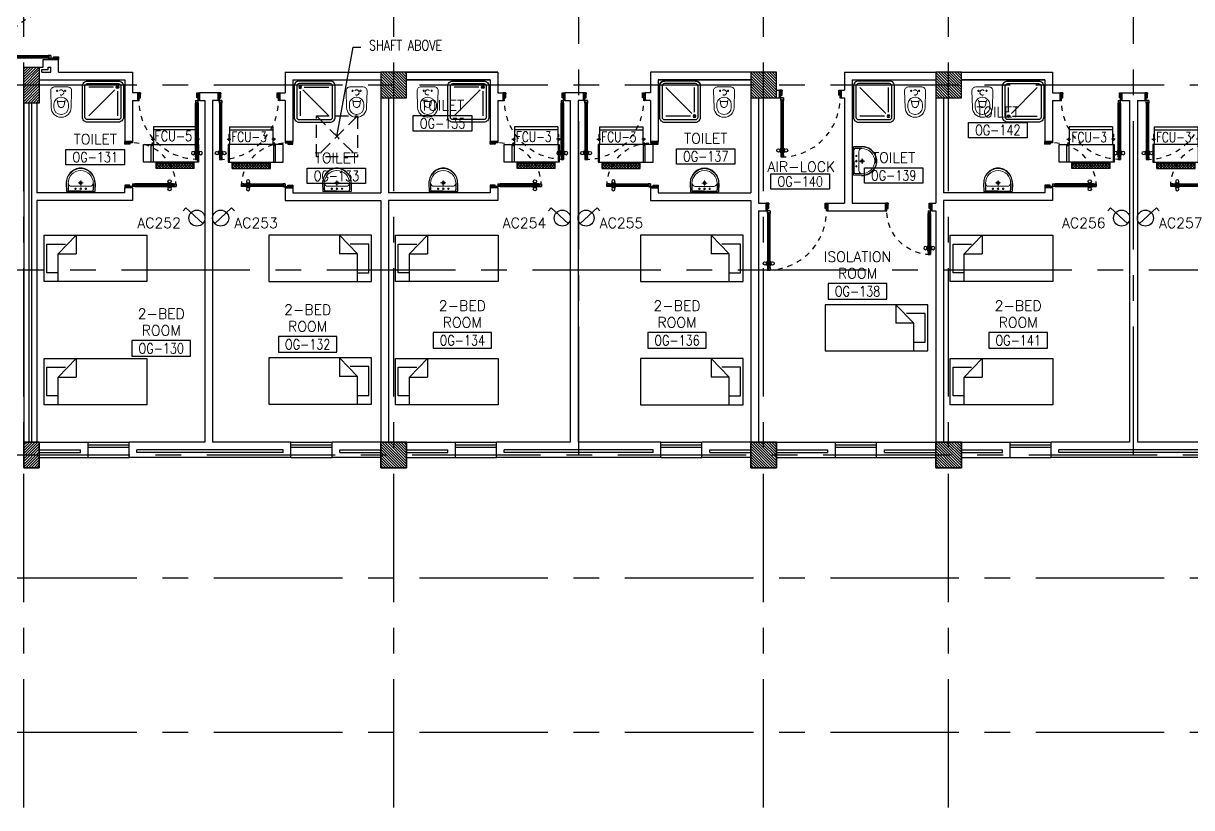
# Model space of a CAD drawing. Extents: x -0.4 to 93.5, y -1.1 to 78.4.
# Drawn here: x 50.62 to 73.36, y -1.11 to 14.15 of the extents above; entities that cross this region are included whole.
import ezdxf
from ezdxf.enums import TextEntityAlignment as Align

# ---------------------------------------------------------------- set-up
doc = ezdxf.new("R2010")
doc.units = 0
doc.header["$MEASUREMENT"] = 0
for name, pattern in [('CENTERX2', [4, 2.5, -0.5, 0.5, -0.5]), ('DASHED', [0.75, 0.5, -0.25]), ('HIDDEN', [0.375, 0.25, -0.125]), ('HIDDEN2', [0.1875, 0.125, -0.0625])]:
    doc.linetypes.add(name, pattern=pattern)
doc.layers.get('0').update_dxf_attribs({"color": 11, "linetype": 'CONTINUOUS'})
for name, color, linetype in [('AXES', 11, 'CENTERX2'), ('COL', 11, 'CONTINUOUS'), ('DOOR', 11, 'CONTINUOUS'), ('E-SOCKETS', 4, 'CONTINUOUS'), ('FCU', 7, 'CONTINUOUS'), ('FIX', 11, 'CONTINUOUS'), ('FUR', 11, 'CONTINUOUS'), ('HAT', 11, 'CONTINUOUS'), ('INSUL', 11, 'CONTINUOUS'), ('RM-BOX', 11, 'CONTINUOUS'), ('RM-NAME', 11, 'CONTINUOUS'), ('RM-NO', 11, 'CONTINUOUS'), ('SHAFT', 11, 'CONTINUOUS'), ('TEXTN', 2, 'CONTINUOUS'), ('WALL', 11, 'CONTINUOUS'), ('WIN', 11, 'CONTINUOUS')]:
    doc.layers.add(name, color=color, linetype=linetype)
doc.styles.add('ROMANS', font='ROMANS.shx', dxfattribs={"width": 0.6})
doc.dimstyles.new('STANDARD in', dxfattribs={"dimtxt": 0.24, "dimasz": 0.1, "dimexe": 0.07, "dimexo": 0.05, "dimgap": 0.05, "dimtad": 1, "dimdec": 0, "dimlfac": 1000, "dimzin": 0, "dimdsep": 46, "dimtxsty": 'ROMANS', "dimblk": 'ARCHTICK', "dimcen": 0.05, "dimdle": 0.05, "dimclrd": 7, "dimclre": 7, "dimclrt": 2, "dimadec": 0, "dimazin": 0, "dimtfac": 1, "dimtdec": 0, "dimtmove": 2, "dimatfit": 3, "dimldrblk": 'ARCHTICK', "dimfxl": 0, "dimtolj": 1, "dimtzin": 0, "dimarcsym": 0})

# ---------------------------------------------------------------- blocks, each defined once
blk = doc.blocks.new('*X47')
at = {"color": 0}
for p, q in [((227929, 169910), (228408, 170390)), ((227929, 169963), (228355, 170390)), ((227929, 170017), (228302, 170390)), ((227929, 170070), (228249, 170390)), ((227929, 170123), (228196, 170390)), ((227929, 170176), (228143, 170390)), ((227929, 170229), (228090, 170390)), ((227929, 170282), (228037, 170390)), ((227929, 170335), (227984, 170390)), ((227961, 169890), (228429, 170357)), ((228014, 169890), (228429, 170304)), ((228067, 169890), (228429, 170251)), ((228120, 169890), (228429, 170198)), ((228173, 169890), (228429, 170145)), ((228226, 169890), (228429, 170092)), ((228279, 169890), (228429, 170039)), ((228332, 169890), (228429, 169986)), ((228385, 169890), (228429, 169933))]:
    blk.add_line(p, q, dxfattribs=at)
blk = doc.blocks.new('COL50')
at = {"layer": 'COL'}
blk.add_lwpolyline([(-250, 250), (-250, -250), (250, -250), (250, 250)], close=True, dxfattribs=at)
blk = doc.blocks.new('*X46')
at = {"color": 0}
for p, q in [((227929, 177123), (228395, 177590)), ((227929, 177176), (228342, 177590)), ((227929, 177229), (228289, 177590)), ((227929, 177282), (228236, 177590)), ((227929, 177335), (228183, 177590)), ((227929, 177388), (228130, 177590)), ((227929, 177441), (228077, 177590)), ((227929, 177494), (228024, 177590)), ((227929, 177547), (227971, 177590)), ((227948, 177090), (228429, 177570)), ((228001, 177090), (228429, 177517)), ((228054, 177090), (228429, 177464)), ((228107, 177090), (228429, 177411)), ((228161, 177090), (228429, 177358)), ((228214, 177090), (228429, 177305)), ((228267, 177090), (228429, 177252)), ((228320, 177090), (228429, 177199)), ((228373, 177090), (228429, 177146))]:
    blk.add_line(p, q, dxfattribs=at)
blk = doc.blocks.new('*X48')
at = {"color": 0}
for p, q in [((235129, 169898), (235620, 170390)), ((235129, 169951), (235567, 170390)), ((235129, 170004), (235514, 170390)), ((235129, 170057), (235461, 170390)), ((235129, 170110), (235408, 170390)), ((235129, 170163), (235355, 170390)), ((235129, 170216), (235302, 170390)), ((235129, 170269), (235249, 170390)), ((235129, 170322), (235196, 170390)), ((235129, 170375), (235143, 170390)), ((235173, 169890), (235629, 170345)), ((235226, 169890), (235629, 170292)), ((235279, 169890), (235629, 170239)), ((235332, 169890), (235629, 170186)), ((235385, 169890), (235629, 170133)), ((235439, 169890), (235629, 170080)), ((235492, 169890), (235629, 170027)), ((235545, 169890), (235629, 169974)), ((235598, 169890), (235629, 169921))]:
    blk.add_line(p, q, dxfattribs=at)
blk = doc.blocks.new('*X45')
at = {"color": 0}
for p, q in [((235129, 177110), (235608, 177590)), ((235129, 177163), (235555, 177590)), ((235129, 177217), (235502, 177590)), ((235129, 177270), (235449, 177590)), ((235129, 177323), (235396, 177590)), ((235129, 177376), (235343, 177590)), ((235129, 177429), (235290, 177590)), ((235129, 177482), (235237, 177590)), ((235129, 177535), (235184, 177590)), ((235161, 177090), (235629, 177557)), ((235214, 177090), (235629, 177504)), ((235267, 177090), (235629, 177451)), ((235320, 177090), (235629, 177398)), ((235373, 177090), (235629, 177345)), ((235426, 177090), (235629, 177292)), ((235479, 177090), (235629, 177239)), ((235532, 177090), (235629, 177186)), ((235585, 177090), (235629, 177133))]:
    blk.add_line(p, q, dxfattribs=at)
blk = doc.blocks.new('*X49')
at = {"color": 0}
for p, q in [((238727, 169890), (239227, 170390)), ((238729, 169945), (239174, 170390)), ((238729, 169998), (239121, 170390)), ((238729, 170051), (239067, 170390)), ((238729, 170104), (239014, 170390)), ((238729, 170157), (238961, 170390)), ((238729, 170210), (238908, 170390)), ((238729, 170263), (238855, 170390)), ((238729, 170316), (238802, 170390)), ((238729, 170369), (238749, 170390)), ((238780, 169890), (239229, 170339)), ((238833, 169890), (239229, 170286)), ((238886, 169890), (239229, 170233)), ((238939, 169890), (239229, 170180)), ((238992, 169890), (239229, 170127)), ((239045, 169890), (239229, 170074)), ((239098, 169890), (239229, 170020)), ((239151, 169890), (239229, 169967)), ((239204, 169890), (239229, 169914))]:
    blk.add_line(p, q, dxfattribs=at)
blk = doc.blocks.new('*X44')
at = {"color": 0}
for p, q in [((238729, 177104), (239214, 177590)), ((238729, 177157), (239161, 177590)), ((238729, 177210), (239108, 177590)), ((238729, 177263), (239055, 177590)), ((238729, 177316), (239002, 177590)), ((238729, 177369), (238949, 177590)), ((238729, 177422), (238896, 177590)), ((238729, 177475), (238843, 177590)), ((238729, 177528), (238790, 177590)), ((238729, 177581), (238737, 177590)), ((238767, 177090), (239229, 177551)), ((238820, 177090), (239229, 177498)), ((238873, 177090), (239229, 177445)), ((238926, 177090), (239229, 177392)), ((238979, 177090), (239229, 177339)), ((239032, 177090), (239229, 177286)), ((239085, 177090), (239229, 177233)), ((239138, 177090), (239229, 177180)), ((239191, 177090), (239229, 177127))]:
    blk.add_line(p, q, dxfattribs=at)
blk = doc.blocks.new('DOOR100')
at = {"layer": 'DOOR', "color": 0, "linetype": 'ByBlock'}
for p, q in [((-82, 1205), (-91, 1205)), ((-91, 1205), (-91, 1140)), ((-82, 1140), (-91, 1140)), ((-75, 1218), (-82, 1218)), ((-82, 1128), (-82, 1218)), ((-82, 1205), (-82, 1140)), ((-25, 1300), (-75, 1300)), ((-75, 1300), (-25, 1300)), ((-75, 1250), (-75, 1300)), ((-58, 1250), (-75, 1250)), ((-42, 1270), (-58, 1270)), ((-58, 1250), (-58, 1270)), ((-42, 1250), (-42, 1270)), ((-25, 1250), (-42, 1250)), ((-25, 1250), (-25, 1300)), ((-25, 1218), (-18, 1218)), ((-18, 1128), (-18, 1218)), ((-18, 1205), (-9, 1205)), ((-18, 1205), (-18, 1140)), ((-18, 1140), (-9, 1140)), ((-9, 1205), (-9, 1140)), ((-75, 1128), (-82, 1128)), ((-25, 1128), (-18, 1128)), ((-1200, 0), (-1200, 150)), ((-1200, 150), (-1175, 150)), ((-1200, 150), (-1200, 0)), ((-1150, 0), (-1200, 0)), ((-1175, 150), (-1175, 100)), ((-1175, 100), (-1150, 100)), ((-1150, 100), (-1150, 0)), ((-75, 200), (-58, 200)), ((-75, 150), (-75, 200)), ((-75, 150), (-25, 150)), ((-58, 200), (-58, 180)), ((-58, 180), (-42, 180)), ((-50, 100), (-50, 0)), ((-25, 100), (-50, 100)), ((-50, 0), (0, 0)), ((-42, 200), (-25, 200)), ((-42, 180), (-42, 200)), ((-25, 200), (-25, 150)), ((0, 150), (-25, 150)), ((-25, 150), (-25, 100)), ((0, 150), (0, 0))]:
    blk.add_line(p, q, dxfattribs=at)
at = {"layer": 'DOOR', "linetype": 'ByBlock'}
for p, q in [((-75, 1250), (-75, 200)), ((-58, 200), (-58, 1250)), ((-42, 200), (-42, 1250)), ((-25, 200), (-25, 1250)), ((0, 0), (0, 150))]:
    blk.add_line(p, q, dxfattribs=at)
at = {"layer": 'DOOR', "color": 9, "linetype": 'ByBlock'}
for p, q in [((-1150, 0), (-1200, 114)), ((-1150, 0), (-1200, 40)), ((-1150, 0), (-1163, 100)), ((-50, 0), (0, 114)), ((-50, 0), (-37, 100)), ((-50, 0), (0, 40))]:
    blk.add_line(p, q, dxfattribs=at)
at = {"layer": 'DOOR', "color": 0, "linetype": 'ByBlock'}
for centre in [(-124, 1173), (24, 1173)]:
    blk.add_circle(centre, 32.4, dxfattribs=at)
at = {"layer": 'DOOR', "linetype": 'HIDDEN', "ltscale": 0.5}
blk.add_arc((-25, 150), 1150, 90, 180.0001, dxfattribs=at)
at = {"layer": 'DOOR', "color": 9, "linetype": 'ByBlock'}
for centre, radius, start, end in [((-1150, 0), 154, 103.7142, 108.8947), ((-1150, 0), 134, 100.72, 111.8402), ((-1150, 0), 94.4, 90, 121.9818), ((-1150, 0), 74.4, 90, 132.2236), ((-1150, 0), 54.4, 90, 156.7926), ((-1150, 0), 34.4, 90, 180), ((-1150, 0), 14.4, 90, 180), ((-50, 0), 94.4, 58.0182, 90), ((-50, 0), 74.4, 47.7764, 90), ((-50, 0), 54.4, 23.2074, 90), ((-50, 0), 34.4, 0, 90), ((-50, 0), 14.4, 0, 90), ((-50, 0), 134, 68.1598, 79.28), ((-50, 0), 114, 64.0838, 77.3774), ((-50, 0), 154, 71.1053, 76.2858)]:
    blk.add_arc(centre, radius, start, end, dxfattribs=at)
blk = doc.blocks.new('DOOR90')
at = {"layer": 'DOOR', "color": 0, "linetype": 'ByBlock'}
for p, q in [((-150, 0), (-150, -25)), ((-150, 0), (0, 0)), ((0, -50), (0, 0)), ((-1000, -25), (-1000, -75)), ((-1000, -75), (-1000, -25)), ((-950, -25), (-1000, -25)), ((-950, -75), (-1000, -75)), ((-970, -42), (-970, -58)), ((-950, -42), (-970, -42)), ((-950, -58), (-970, -58)), ((-950, -25), (-950, -42)), ((-950, -58), (-950, -75)), ((-918, -25), (-918, -18)), ((-828, -18), (-918, -18)), ((-918, -75), (-918, -82)), ((-828, -82), (-918, -82)), ((-905, -18), (-905, -9)), ((-905, -9), (-840, -9)), ((-905, -18), (-840, -18)), ((-905, -82), (-905, -91)), ((-905, -82), (-840, -82)), ((-905, -91), (-840, -91)), ((-840, -18), (-840, -9)), ((-840, -82), (-840, -91)), ((-828, -25), (-828, -18)), ((-828, -75), (-828, -82)), ((-200, -42), (-200, -25)), ((-200, -25), (-150, -25)), ((-180, -42), (-200, -42)), ((-200, -75), (-200, -58)), ((-200, -58), (-180, -58)), ((-150, -75), (-200, -75)), ((-180, -58), (-180, -42)), ((-150, -75), (-150, -25)), ((-150, -25), (-100, -25)), ((-100, -25), (-100, -50)), ((-100, -50), (0, -50)), ((-150, -900), (-150, -875)), ((-150, -875), (-100, -875)), ((0, -900), (-150, -900)), ((-150, -900), (0, -900)), ((-100, -850), (0, -850)), ((-100, -875), (-100, -850)), ((0, -850), (0, -900))]:
    blk.add_line(p, q, dxfattribs=at)
at = {"layer": 'DOOR', "color": 9, "linetype": 'ByBlock'}
for p, q in [((0, -50), (-114, 0)), ((0, -50), (-40, 0)), ((0, -50), (-100, -37)), ((0, -850), (-114, -900)), ((0, -850), (-100, -863)), ((0, -850), (-40, -900))]:
    blk.add_line(p, q, dxfattribs=at)
at = {"layer": 'DOOR', "linetype": 'ByBlock'}
for p, q in [((-200, -25), (-950, -25)), ((-200, -42), (-950, -42)), ((-200, -58), (-950, -58)), ((-950, -75), (-200, -75))]:
    blk.add_line(p, q, dxfattribs=at)
at = {"layer": 'DOOR', "color": 0, "linetype": 'ByBlock'}
for centre in [(-873, 24), (-873, -124)]:
    blk.add_circle(centre, 32.4, dxfattribs=at)
at = {"layer": 'DOOR', "color": 9, "linetype": 'ByBlock'}
for centre, radius, start, end in [((0, -50), 154, 161.1053, 166.2858), ((0, -50), 134, 158.1598, 169.28), ((0, -50), 94.4, 148.0182, 180), ((0, -50), 74.4, 137.7764, 180), ((0, -50), 114, 154.0838, 167.3774), ((0, -50), 54.4, 113.2074, 180), ((0, -50), 34.4, 90, 180), ((0, -50), 14.4, 90, 180), ((0, -850), 154, 193.7142, 198.8947), ((0, -850), 134, 190.72, 201.8402), ((0, -850), 94.4, 180, 211.9818), ((0, -850), 74.4, 180, 222.2236), ((0, -850), 54.4, 180, 246.7926), ((0, -850), 34.4, 180, 270), ((0, -850), 14.4, 180, 270)]:
    blk.add_arc(centre, radius, start, end, dxfattribs=at)
at = {"layer": 'DOOR', "linetype": 'HIDDEN', "ltscale": 0.5}
blk.add_arc((-150, -25), 850, 180, 270, dxfattribs=at)
blk = doc.blocks.new('RM1')
at = {"layer": 'RM-BOX'}
blk.add_lwpolyline([(570, -200), (-570, -200), (-570, -500), (570, -500)], close=True, dxfattribs=at)
at = {"layer": 'RM-NAME', "style": 'ROMANS'}
for tag, p in [('ROOMNAME1', (0, 324)), ('ROOMNAME2', (0, 0))]:
    blk.add_attdef(tag, text='', height=200, dxfattribs=at).set_placement(p, align=Align.MIDDLE)
at = {"layer": 'RM-NO', "style": 'ROMANS', "width": 0.8}
blk.add_attdef('ROOMNO', text='', height=200, dxfattribs=at).set_placement((0, -350), align=Align.MIDDLE)
blk = doc.blocks.new('C11')
at = {"layer": 'HAT'}
h = blk.add_hatch(dxfattribs=at)
h.set_pattern_fill('ANSI31', color=256, scale=300, style=0)
h.set_pattern_definition([(45, (-248556.182, -75061.005), (-26.5165043, 26.5165043), [])])
h.paths.add_polyline_path([(300, 700), (0, 700), (0, 350), (300, 350)])
h.paths.add_polyline_path([(300, 350), (0, 350), (0, 0), (300, 0)])
at = {"layer": 'COL'}
blk.add_lwpolyline([(300, 700), (300, 0), (0, 0), (0, 700)], close=True, dxfattribs=at)
blk = doc.blocks.new('C-300')
at = {"layer": 'HAT', "linetype": 'ByBlock', "ltscale": 0.3}
h = blk.add_hatch(dxfattribs=at)
h.set_pattern_fill('ANSI31', color=8, scale=300, style=0)
h.set_pattern_definition([(45, (-258496.182, -82361.005), (-26.5165043, 26.5165043), [])])
h.paths.add_polyline_path([(300, 500), (0, 500), (0, 250), (300, 250)])
h.paths.add_polyline_path([(300, 250), (0, 250), (0, 0), (300, 0)])
at = {"layer": 'COL'}
blk.add_lwpolyline([(0, 500), (300, 500), (300, 0), (0, 0)], close=True, dxfattribs=at)
blk = doc.blocks.new('A$C272A55A0')
at = {"layer": 'DOOR', "color": 0, "linetype": 'ByBlock'}
for p, q in [((0, 900), (0, 1050)), ((50, 1050), (0, 1050)), ((25, 950), (50, 950)), ((25, 900), (25, 950)), ((50, 950), (50, 1050)), ((1750, 950), (1750, 1050)), ((1750, 1050), (1800, 1050)), ((1775, 950), (1750, 950)), ((1775, 900), (1775, 950)), ((1800, 1050), (1800, 900)), ((0, 900), (25, 900)), ((75, 900), (25, 900)), ((25, 850), (25, 900)), ((42, 850), (25, 850)), ((58, 870), (42, 870)), ((42, 870), (42, 850)), ((58, 850), (58, 870)), ((75, 850), (58, 850)), ((75, 900), (75, 850)), ((1725, 900), (1775, 900)), ((1725, 900), (1725, 850)), ((1725, 850), (1742, 850)), ((1742, 870), (1758, 870)), ((1742, 850), (1742, 870)), ((1758, 870), (1758, 850)), ((1758, 850), (1775, 850)), ((1800, 900), (1775, 900)), ((1775, 850), (1775, 900)), ((25, 50), (42, 50)), ((25, 50), (25, 0)), ((25, 0), (75, 0)), ((75, 0), (25, 0)), ((42, 50), (42, 30)), ((42, 30), (58, 30)), ((58, 50), (75, 50)), ((58, 50), (58, 30)), ((75, 50), (75, 0)), ((1718, 160), (1709, 160)), ((1709, 95), (1709, 160)), ((1718, 95), (1709, 95)), ((1725, 173), (1718, 173)), ((1718, 173), (1718, 83)), ((1718, 95), (1718, 160)), ((1725, 83), (1718, 83)), ((1742, 50), (1725, 50)), ((1725, 50), (1725, 0)), ((1775, 0), (1725, 0)), ((1725, 0), (1775, 0)), ((1742, 50), (1742, 30)), ((1758, 30), (1742, 30)), ((1775, 50), (1758, 50)), ((1758, 50), (1758, 30)), ((1775, 173), (1782, 173)), ((1775, 83), (1782, 83)), ((1775, 50), (1775, 0)), ((1782, 173), (1782, 83)), ((1782, 160), (1791, 160)), ((1782, 95), (1782, 160)), ((1782, 95), (1791, 95)), ((1791, 95), (1791, 160))]:
    blk.add_line(p, q, dxfattribs=at)
at = {"layer": 'DOOR', "color": 9, "linetype": 'ByBlock'}
for p, q in [((50, 1050), (0, 1010)), ((50, 1050), (0, 937)), ((50, 1050), (37, 950)), ((1750, 1050), (1800, 1010)), ((1750, 1050), (1800, 937)), ((1750, 1050), (1763, 950))]:
    blk.add_line(p, q, dxfattribs=at)
at = {"layer": 'DOOR', "linetype": 'ByBlock'}
for p, q in [((25, 850), (25, 50)), ((42, 850), (42, 50)), ((58, 850), (58, 50)), ((75, 50), (75, 850)), ((1725, 50), (1725, 850)), ((1742, 850), (1742, 50)), ((1758, 850), (1758, 50)), ((1775, 850), (1775, 50))]:
    blk.add_line(p, q, dxfattribs=at)
at = {"layer": 'DOOR', "color": 0, "linetype": 'ByBlock'}
for centre in [(1676, 128), (1824, 128)]:
    blk.add_circle(centre, 32.4, dxfattribs=at)
at = {"layer": 'DOOR', "color": 9, "linetype": 'ByBlock'}
for centre, radius, start, end in [((50, 1050), 54.4, 203.2074, 270), ((50, 1050), 74.4, 227.7764, 270), ((50, 1050), 94.4, 238.0182, 270), ((50, 1050), 114, 244.0838, 257.3774), ((50, 1050), 134, 248.1598, 259.28), ((50, 1050), 34.4, 180, 270), ((50, 1050), 14.4, 180, 270), ((1750, 1050), 14.4, 270, 0), ((1750, 1050), 34.4, 270, 0), ((1750, 1050), 54.4, 270, 336.7926), ((1750, 1050), 74.4, 270, 312.2236), ((1750, 1050), 94.4, 270, 301.9818), ((1750, 1050), 114, 282.6226, 295.9162), ((1750, 1050), 134, 280.72, 291.8402), ((50, 1050), 154, 251.1053, 256.2858), ((1750, 1050), 154, 283.7142, 288.8947)]:
    blk.add_arc(centre, radius, start, end, dxfattribs=at)
at = {"layer": 'DOOR', "linetype": 'HIDDEN', "ltscale": 0.5}
for centre, start, end in [((50, 851), 268.3174, 3.2965), ((1750, 851), 176.7035, 271.6826)]:
    blk.add_arc(centre, 851, start, end, dxfattribs=at)
at = {"layer": 'WALL', "linetype": 'ByBlock'}
blk.add_line((1800, 900), (1800, 1050), dxfattribs=at)
blk = doc.blocks.new('LAV1')
at = {"layer": 'FIX', "linetype": 'DASHED', "lineweight": 20, "ltscale": 0.05}
for p, q in [((0, 170), (0, 270)), ((0, 170), (0, 270)), ((50, 220), (-50, 220))]:
    blk.add_line(p, q, dxfattribs=at)
at = {"layer": 'FIX', "linetype": 'ByBlock', "ltscale": 0.3}
for p, q in [((-280, 210), (-275, 50)), ((-245, 210), (-245, 85)), ((0, 60), (-220, 60)), ((0, 60), (220, 60)), ((245, 210), (245, 85)), ((280, 210), (275, 50))]:
    blk.add_line(p, q, dxfattribs=at)
at = {"layer": 'FIX', "linetype": 'Continuous', "lineweight": 20}
for p, q in [((-275, 210), (-275, 50)), ((0, 50), (-275, 50)), ((0, 50), (-252, 50)), ((0, 155), (-181, 155)), ((0, 155), (181, 155)), ((0, 50), (252, 50)), ((0, 50), (275, 50)), ((275, 210), (275, 50))]:
    blk.add_line(p, q, dxfattribs=at)
at = {"layer": 'FIX', "lineweight": 20}
for p, q in [((16, 107), (-15, 107)), ((0, 92), (0, 123))]:
    blk.add_line(p, q, dxfattribs=at)
for centre, radius in [((0, 220), 29.5), ((0, 220), 22.5), ((0, 107), 15.5)]:
    blk.add_circle(centre, radius, dxfattribs=at)
at = {"layer": 'FIX', "linetype": 'HIDDEN', "lineweight": 20, "ltscale": 0.05}
for centre in [(-100, 107), (100, 107)]:
    blk.add_circle(centre, 12.4, dxfattribs=at)
at = {"layer": 'FIX', "linetype": 'ByBlock', "ltscale": 0.3}
for centre, radius, start, end in [((7, 220), 287, 91.3776, 182.0064), ((-7, 220), 287, 357.9936, 88.6224), ((-220, 85), 24.9, 179.7021, 269.9486), ((220, 85), 24.9, 270.0514, 0.2979)]:
    blk.add_arc(centre, radius, start, end, dxfattribs=at)
at = {"layer": 'FIX', "linetype": 'Continuous', "lineweight": 20}
for centre, radius, start, end in [((8, 217), 283, 91.6988, 181.351), ((8, 212), 253, 91.7328, 180.4884), ((-8, 217), 283, 358.649, 88.3012), ((-8, 212), 253, 359.5116, 88.2672), ((-179, 222), 66.9, 190.2006, 268.0786), ((179, 222), 66.9, 271.9214, 349.7994)]:
    blk.add_arc(centre, radius, start, end, dxfattribs=at)
blk = doc.blocks.new('SHR1')
at = {"layer": 'FIX'}
for p, q in [((-196, 196), (-700, 700)), ((-143, 218), (-143, 700)), ((-218, 143), (-700, 143))]:
    blk.add_line(p, q, dxfattribs=at)
for points in [[(-825, 125), (-825, 725, -0.414214), (-725, 825), (-125, 825, -0.414214), (-25, 725), (-25, 125, -0.414214), (-125, 25), (-725, 25, -0.414214)], [(-775, 125), (-775, 725, -0.414214), (-725, 775), (-125, 775, -0.414214), (-75, 725), (-75, 125, -0.414214), (-125, 75), (-725, 75, -0.414214)]]:
    blk.add_lwpolyline(points, format="xyb", close=True, dxfattribs=at)
for radius in [25, 15]:
    blk.add_circle((-143, 143), radius, dxfattribs=at)
blk = doc.blocks.new('WC1')
at = {"layer": 'FIX', "lineweight": 20}
for p, q in [((-727, 5), (-727, -5)), ((-674, 5), (-674, -5)), ((-534, 24), (-540, 0)), ((-540, 0), (-534, -24)), ((-210, 204), (-538, 194)), ((-475, 141), (-538, 141)), ((-395, 76), (-490, 60)), ((-339, 5), (-339, -5)), ((-538, -141), (-475, -141)), ((-538, -194), (-210, -204)), ((-490, -60), (-395, -76))]:
    blk.add_line(p, q, dxfattribs=at)
at = {"layer": 'FIX', "linetype": 'Continuous', "lineweight": 20}
blk.add_line((-420, -47), (-420, 45), dxfattribs=at)
at = {"layer": 'FIX', "lineweight": 20}
blk.add_lwpolyline([(-213, -204), (-210, -204, 0.414214), (-137, -131), (-137, 0), (-137, 131, 0.414214), (-210, 204)], format="xyb", dxfattribs=at)
at = {"layer": 'FIX', "linetype": 'HIDDEN2', "lineweight": 20, "ltscale": 0.3}
blk.add_circle((-245, 0), 49.8, dxfattribs=at)
at = {"layer": 'FIX', "linetype": 'HIDDEN', "lineweight": 20, "ltscale": 0.05}
for centre in [(-213, 78), (-213, -77)]:
    blk.add_circle(centre, 11.6, dxfattribs=at)
at = {"layer": 'FIX', "lineweight": 20}
for centre, radius, start, end in [((-538, 5), 189, 90, 180), ((-538, 5), 136, 90, 180), ((-473, -7), 68.2, 128.9242, 152.8468), ((-464, -18), 82, 108.496, 128.9242), ((-475, 5), 136, 360, 90), ((-538, -5), 189, 180, 270), ((-538, -5), 136, 180, 270), ((-473, 7), 68.2, 207.1532, 231.0758), ((-464, 18), 82, 231.0758, 251.504), ((-475, -5), 136, 270, 0)]:
    blk.add_arc(centre, radius, start, end, dxfattribs=at)
at = {"layer": 'FIX', "linetype": 'Continuous', "lineweight": 20}
for centre, start, end in [((-443, 46), 357.6662, 91.6121), ((-442, -46), 268.3879, 2.3338)]:
    blk.add_arc(centre, 22.3, start, end, dxfattribs=at)
blk = doc.blocks.new('*X166')
at = {"color": 0}
for p, q in [((16890, -2467), (16943, -2414)), ((16890, -2520), (16990, -2420)), ((16990, -2565), (16890, -2465)), ((16890, -2573), (16990, -2473)), ((16990, -2512), (16892, -2414)), ((16990, -2459), (16945, -2414)), ((16990, -2619), (16890, -2519)), ((16890, -2626), (16990, -2526)), ((16990, -2672), (16890, -2572)), ((16890, -2679), (16990, -2579)), ((16990, -2725), (16890, -2625)), ((16890, -2732), (16990, -2632)), ((16990, -2778), (16890, -2678)), ((16890, -2785), (16990, -2685)), ((16990, -2831), (16890, -2731)), ((16890, -2838), (16990, -2738)), ((16990, -2884), (16890, -2784)), ((16890, -2891), (16990, -2791)), ((16990, -2937), (16890, -2837)), ((16890, -2944), (16990, -2844)), ((16990, -2990), (16890, -2890)), ((16890, -2997), (16990, -2897)), ((16990, -3043), (16890, -2943)), ((16890, -3050), (16990, -2950)), ((16990, -3096), (16890, -2996)), ((16890, -3103), (16990, -3003)), ((16990, -3149), (16890, -3049)), ((16944, -3155), (16890, -3102)), ((16892, -3155), (16990, -3056)), ((16945, -3155), (16990, -3109))]:
    blk.add_line(p, q, dxfattribs=at)
blk = doc.blocks.new('WHE06')
at = {"color": 2}
for p, q in [((242, 472), (242, 399)), ((321, 458), (321, 438)), ((321, 458), (346, 458)), ((689, 621), (346, 621)), ((346, 621), (346, 469)), ((689, 469), (689, 621)), ((60, -422), (60, 422)), ((212, 437), (269, 437)), ((232, 452), (232, 422)), ((232, 452), (252, 452)), ((252, 452), (252, 422)), ((305, 448), (373, 448)), ((321, 438), (346, 438)), ((346, 430), (689, 430)), ((811, 371), (689, 371)), ((711, -371), (711, 371)), ((811, -371), (811, 371)), ((142, -437), (142, -422)), ((142, -437), (197, -437)), ((197, -437), (197, -422)), ((221, -437), (269, -437)), ((232, -452), (232, -422)), ((232, -452), (252, -452)), ((242, -472), (242, -399)), ((252, -452), (252, -422)), ((346, -430), (689, -430)), ((811, -371), (689, -371))]:
    blk.add_line(p, q, dxfattribs=at)
at = {"color": 6}
for p, q in [((346, 469), (346, -451)), ((689, 469), (346, 469)), ((689, -451), (689, 469)), ((0, -422), (0, 422)), ((0, 422), (346, 422)), ((0, -422), (346, -422)), ((346, -451), (689, -451))]:
    blk.add_line(p, q, dxfattribs=at)
at = {"color": 2}
blk.add_blockref('*X166', (-16179, 2784), dxfattribs=at)

msp = doc.modelspace()

# ---------------------------------------------------------------- linework, layer by layer
at = {"layer": 'AXES'}
for p, q in [((57.8324, -1.1143), (57.8324, 77.6984)), ((65.0324, -1.1143), (65.0324, 77.6984)), ((68.6324, -1.1143), (68.6324, 77.6984)), ((50.6324, -1.1143), (50.6324, 77.3484)), ((61.4324, 5.75), (61.4324, 64.57)), ((72.2324, 5.75), (72.2324, 64.57)), ((92.8324, 12.95), (40.7424, 12.95)), ((83.0324, 9.35), (40.7424, 9.35)), ((22.1924, 5.75), (92.8324, 5.75)), ((92.8324, 3.35), (40.7424, 3.35)), ((92.8324, 0.35), (40.7424, 0.35))]:
    msp.add_line(p, q, dxfattribs=at)
at = {"layer": 'COL'}
for points in [[(58.0824, 6), (58.0824, 5.5), (57.5824, 5.5), (57.5824, 6)], [(65.2824, 6), (65.2824, 5.5), (64.7824, 5.5), (64.7824, 6)], [(68.8824, 6), (68.8824, 5.5), (68.3824, 5.5), (68.3824, 6)]]:
    msp.add_lwpolyline(points, close=True, dxfattribs=at)
at = {"layer": 'E-SOCKETS'}
for p, q in [((53.7876, 10.5591), (53.7331, 10.5006)), ((54.1155, 10.2539), (53.7876, 10.5591)), ((54.3492, 10.2539), (54.6771, 10.5591)), ((54.6771, 10.5591), (54.7316, 10.5006)), ((60.9001, 10.5591), (60.8456, 10.5006)), ((61.228, 10.2539), (60.9001, 10.5591)), ((61.4617, 10.2539), (61.7896, 10.5591)), ((61.7896, 10.5591), (61.8441, 10.5006)), ((71.7876, 10.5591), (71.7331, 10.5006)), ((72.1155, 10.2539), (71.7876, 10.5591)), ((72.3492, 10.2539), (72.6771, 10.5591)), ((72.6771, 10.5591), (72.7316, 10.5006))]:
    msp.add_line(p, q, dxfattribs=at)
for centre in [(54.0011, 10.3604), (54.4636, 10.3604), (61.1136, 10.3604), (61.5761, 10.3604), (72.0011, 10.3604), (72.4636, 10.3604)]:
    msp.add_circle(centre, 0.1562, dxfattribs=at)
at = {"layer": 'FIX'}
msp.add_line((63.7054, 13.027), (63.1054, 13.027), dxfattribs=at)
at = {"layer": 'FIX', "extrusion": (0, 0, -1)}
for centre, major_axis, start_param, end_param in [((63.1054, 12.927), (0.0707, 0.0707), 3.9269908, 5.4977871), ((63.7054, 12.927), (-0.0707, 0.0707), 0.7853982, 2.3561945)]:
    msp.add_ellipse(centre, major_axis=major_axis, ratio=1, start_param=start_param, end_param=end_param, dxfattribs=at)
at = {"layer": 'FUR'}
for p, q in [((51.0274, 10.0269), (53.0274, 10.0269)), ((51.0274, 9.1269), (51.0274, 10.0269)), ((51.299, 9.6657), (51.6524, 10.0269)), ((51.6524, 10.0269), (51.6524, 9.6657)), ((53.0274, 10.0269), (53.0274, 9.1269)), ((57.4019, 10.0269), (55.4019, 10.0269)), ((55.4019, 10.0269), (55.4019, 9.1269)), ((56.7768, 10.0269), (56.7768, 9.6657)), ((57.1302, 9.6657), (56.7768, 10.0269)), ((57.4019, 9.1269), (57.4019, 10.0269)), ((57.8647, 10.0269), (59.8647, 10.0269)), ((57.8647, 9.1269), (57.8647, 10.0269)), ((58.1363, 9.6657), (58.4897, 10.0269)), ((58.4897, 10.0269), (58.4897, 9.6657)), ((59.8647, 10.0269), (59.8647, 9.1269)), ((64.6348, 10.0269), (62.6348, 10.0269)), ((62.6348, 10.0269), (62.6348, 9.1269)), ((64.0097, 10.0269), (64.0097, 9.6657)), ((64.3631, 9.6657), (64.0097, 10.0269)), ((64.6348, 9.1269), (64.6348, 10.0269)), ((68.6644, 10.0269), (70.6644, 10.0269)), ((68.6644, 9.1269), (68.6644, 10.0269)), ((68.936, 9.6657), (69.2895, 10.0269)), ((69.2895, 10.0269), (69.2895, 9.6657)), ((70.6644, 10.0269), (70.6644, 9.1269)), ((51.0828, 9.8547), (51.4425, 9.8547)), ((51.0828, 9.2968), (51.0828, 9.8547)), ((57.3464, 9.8547), (56.9867, 9.8547)), ((57.3464, 9.2968), (57.3464, 9.8547)), ((57.9201, 9.8547), (58.2798, 9.8547)), ((57.9201, 9.2968), (57.9201, 9.8547)), ((64.5793, 9.8547), (64.2196, 9.8547)), ((64.5793, 9.2968), (64.5793, 9.8547)), ((68.7199, 9.8547), (69.0796, 9.8547)), ((68.7199, 9.2968), (68.7199, 9.8547)), ((51.299, 9.6657), (51.6524, 9.6657)), ((51.299, 9.1269), (51.299, 9.6657)), ((57.1302, 9.6657), (56.7768, 9.6657)), ((57.1302, 9.1269), (57.1302, 9.6657)), ((58.1363, 9.6657), (58.4897, 9.6657)), ((58.1363, 9.1269), (58.1363, 9.6657)), ((64.3631, 9.6657), (64.0097, 9.6657)), ((64.3631, 9.1269), (64.3631, 9.6657)), ((68.936, 9.6657), (69.2895, 9.6657)), ((68.936, 9.1269), (68.936, 9.6657)), ((53.0274, 9.1269), (51.0274, 9.1269)), ((51.299, 9.2968), (51.0828, 9.2968)), ((55.4019, 9.1269), (57.4019, 9.1269)), ((57.1302, 9.2968), (57.3464, 9.2968)), ((59.8647, 9.1269), (57.8647, 9.1269)), ((58.1363, 9.2968), (57.9201, 9.2968)), ((62.6348, 9.1269), (64.6348, 9.1269)), ((64.3631, 9.2968), (64.5793, 9.2968)), ((70.6644, 9.1269), (68.6644, 9.1269)), ((68.936, 9.2968), (68.7199, 9.2968)), ((68.2313, 8.6753), (66.2313, 8.6753)), ((66.2313, 8.6753), (66.2313, 7.7753)), ((67.6062, 8.6753), (67.6062, 8.3141)), ((67.9597, 8.3141), (67.6062, 8.6753)), ((68.2313, 7.7753), (68.2313, 8.6753)), ((68.1758, 8.5031), (67.8161, 8.5031)), ((68.1758, 7.9452), (68.1758, 8.5031)), ((67.9597, 8.3141), (67.6062, 8.3141)), ((67.9597, 7.7753), (67.9597, 8.3141)), ((66.2313, 7.7753), (68.2313, 7.7753)), ((67.9597, 7.9452), (68.1758, 7.9452)), ((51.0274, 7.628), (53.0274, 7.628)), ((51.0274, 6.728), (51.0274, 7.628)), ((51.299, 7.2669), (51.6524, 7.628)), ((51.6524, 7.628), (51.6524, 7.2669)), ((53.0274, 7.628), (53.0274, 6.728)), ((57.4019, 7.6407), (55.4019, 7.6407)), ((55.4019, 7.6407), (55.4019, 6.7407)), ((56.7768, 7.6407), (56.7768, 7.2796)), ((57.1302, 7.2796), (56.7768, 7.6407)), ((57.4019, 6.7407), (57.4019, 7.6407)), ((57.8647, 7.628), (59.8647, 7.628)), ((57.8647, 6.728), (57.8647, 7.628)), ((58.1363, 7.2669), (58.4897, 7.628)), ((58.4897, 7.628), (58.4897, 7.2669)), ((59.8647, 7.628), (59.8647, 6.728)), ((64.6348, 7.628), (62.6348, 7.628)), ((62.6348, 7.628), (62.6348, 6.728)), ((64.0097, 7.628), (64.0097, 7.2669)), ((64.3631, 7.2669), (64.0097, 7.628)), ((64.6348, 6.728), (64.6348, 7.628)), ((68.6644, 7.628), (70.6644, 7.628)), ((68.6644, 6.728), (68.6644, 7.628)), ((68.936, 7.2669), (69.2895, 7.628)), ((69.2895, 7.628), (69.2895, 7.2669)), ((70.6644, 7.628), (70.6644, 6.728)), ((51.0828, 7.4559), (51.4425, 7.4559)), ((51.0828, 6.8979), (51.0828, 7.4559)), ((57.1302, 7.2796), (56.7768, 7.2796)), ((57.3464, 7.4686), (56.9867, 7.4686)), ((57.1302, 6.7407), (57.1302, 7.2796)), ((57.3464, 6.9106), (57.3464, 7.4686)), ((57.9201, 7.4559), (58.2798, 7.4559)), ((57.9201, 6.8979), (57.9201, 7.4559)), ((64.5793, 7.4559), (64.2196, 7.4559)), ((64.5793, 6.8979), (64.5793, 7.4559)), ((68.7199, 7.4559), (69.0796, 7.4559)), ((68.7199, 6.8979), (68.7199, 7.4559)), ((51.299, 7.2669), (51.6524, 7.2669)), ((51.299, 6.728), (51.299, 7.2669)), ((58.1363, 7.2669), (58.4897, 7.2669)), ((58.1363, 6.728), (58.1363, 7.2669)), ((64.3631, 7.2669), (64.0097, 7.2669)), ((64.3631, 6.728), (64.3631, 7.2669)), ((68.936, 7.2669), (69.2895, 7.2669)), ((68.936, 6.728), (68.936, 7.2669)), ((51.299, 6.8979), (51.0828, 6.8979)), ((57.1302, 6.9106), (57.3464, 6.9106)), ((58.1363, 6.8979), (57.9201, 6.8979)), ((64.3631, 6.8979), (64.5793, 6.8979)), ((68.936, 6.8979), (68.7199, 6.8979)), ((53.0274, 6.728), (51.0274, 6.728)), ((55.4019, 6.7407), (57.4019, 6.7407)), ((59.8647, 6.728), (57.8647, 6.728)), ((62.6348, 6.728), (64.6348, 6.728)), ((70.6644, 6.728), (68.6644, 6.728))]:
    msp.add_line(p, q, dxfattribs=at)
at = {"layer": 'INSUL'}
for p, q in [((50.9824, 13.25), (51.1074, 13.25)), ((50.9824, 13.2), (50.9824, 13.25)), ((50.9824, 13.2), (51.1574, 13.2)), ((51.1074, 13.25), (51.1074, 13.3)), ((51.1074, 13.3), (51.1574, 13.3)), ((51.1574, 13.2), (51.1574, 13.3)), ((50.7324, 12.6), (50.7324, 6)), ((50.7824, 12.6), (50.7824, 6)), ((50.9324, 5.85), (51.7324, 5.85)), ((50.9324, 5.8), (51.7324, 5.8)), ((51.7324, 5.8), (51.7324, 5.85)), ((55.6824, 5.85), (52.8324, 5.85)), ((52.8324, 5.8), (52.8324, 5.85)), ((55.6824, 5.8), (52.8324, 5.8)), ((55.6824, 5.8), (55.6824, 5.85)), ((56.7824, 5.85), (57.5824, 5.85)), ((56.7824, 5.8), (56.7824, 5.85)), ((56.7824, 5.8), (57.5824, 5.8)), ((58.0824, 5.85), (58.8824, 5.85)), ((58.0824, 5.8), (58.8824, 5.8)), ((58.8824, 5.8), (58.8824, 5.85)), ((62.8824, 5.85), (59.9824, 5.85)), ((59.9824, 5.8), (59.9824, 5.85)), ((62.8824, 5.8), (59.9824, 5.8)), ((62.8824, 5.8), (62.8824, 5.85)), ((63.9824, 5.85), (64.7824, 5.85)), ((63.9824, 5.8), (63.9824, 5.85)), ((63.9824, 5.8), (64.7824, 5.8)), ((65.2824, 5.85), (66.2824, 5.85)), ((65.2824, 5.8), (66.2824, 5.8)), ((66.2824, 5.8), (66.2824, 5.85)), ((67.3824, 5.85), (68.3824, 5.85)), ((67.3824, 5.8), (67.3824, 5.85)), ((67.3824, 5.8), (68.3824, 5.8)), ((68.8824, 5.85), (69.6824, 5.85)), ((68.8824, 5.8), (69.6824, 5.8)), ((69.6824, 5.8), (69.6824, 5.85)), ((70.7824, 5.8), (70.7824, 5.85)), ((73.6824, 5.85), (70.7824, 5.85)), ((73.6824, 5.8), (70.7824, 5.8))]:
    msp.add_line(p, q, dxfattribs=at)
at = {"layer": 'SHAFT', "linetype": 'HIDDEN'}
for p, q in [((56.3264, 12.35), (57.1264, 11.55)), ((57.1264, 12.35), (56.3264, 11.55))]:
    msp.add_line(p, q, dxfattribs=at)
msp.add_lwpolyline([(56.3264, 12.35), (57.1264, 12.35), (57.1264, 11.55), (56.3264, 11.55)], close=True, dxfattribs=at)
at = {"layer": 'WALL'}
for p, q in [((51.0074, 13.3), (51.0074, 13.45)), ((51.0074, 13.45), (51.3074, 13.45)), ((51.3074, 13.2), (51.3074, 13.45)), ((50.6324, 13.3), (51.0074, 13.3)), ((50.6324, 13.2), (50.6324, 13.3)), ((50.6324, 13.2), (50.6324, 13.3)), ((51.3074, 13.2), (51.8324, 13.2)), ((52.7449, 13.2), (52.7449, 12.8)), ((55.7204, 13.2), (55.7204, 12.8)), ((59.8574, 13.2), (59.8574, 12.8)), ((62.8324, 13.2), (62.8324, 12.8)), ((66.6074, 13.2), (66.6074, 12.85)), ((70.6574, 13.2), (70.6574, 12.8)), ((50.9324, 13.05), (51.8324, 13.05)), ((50.9324, 13.05), (52.5949, 13.05)), ((52.5949, 13.05), (52.5949, 11.85)), ((55.8704, 13.05), (55.8704, 11.85)), ((59.7074, 13.05), (59.7074, 11.85)), ((62.9824, 13.05), (62.9824, 11.85)), ((66.7574, 13.05), (66.7574, 10.65)), ((70.5074, 13.05), (70.5074, 11.85)), ((52.8511, 12.8), (52.7449, 12.8)), ((55.6136, 12.8), (55.7204, 12.8)), ((72.0074, 12.8), (72.4574, 12.8)), ((50.6324, 12.6), (50.6324, 6)), ((50.8824, 12.6), (50.8824, 10.85)), ((52.7449, 12.65), (52.7449, 11.85)), ((54.1574, 12.65), (54.1574, 6)), ((54.3074, 12.65), (54.3074, 6)), ((55.7204, 12.65), (55.7204, 11.85)), ((57.5824, 12.7), (57.5824, 10.85)), ((57.7324, 12.7), (57.7324, 10.85)), ((59.8574, 12.65), (59.8574, 11.85)), ((61.2699, 12.65), (61.2699, 6)), ((61.4199, 12.65), (61.4199, 6)), ((62.8324, 12.65), (62.8324, 11.85)), ((64.7824, 12.7), (64.7824, 10.85)), ((64.9324, 12.7), (64.9324, 10.65)), ((66.6074, 12.7), (66.6074, 10.65)), ((68.3824, 12.7), (68.3824, 10.65)), ((68.5324, 12.7), (68.5324, 10.85)), ((70.6574, 12.65), (70.6574, 11.85)), ((72.1574, 12.65), (72.1574, 6)), ((72.3074, 12.65), (72.3074, 6)), ((72.3074, 12.65), (72.4574, 12.65)), ((52.7449, 11.85), (52.5949, 11.85)), ((55.7204, 11.85), (55.8704, 11.85)), ((59.8574, 11.85), (59.7074, 11.85)), ((62.8324, 11.85), (62.9824, 11.85)), ((70.6574, 11.85), (70.5074, 11.85)), ((52.5944, 10.95), (52.5944, 10.85)), ((52.7449, 10.95), (52.5949, 10.95)), ((52.7444, 10.95), (52.7444, 10.7)), ((55.7204, 10.95), (55.8704, 10.95)), ((55.7204, 10.95), (55.7204, 10.7)), ((55.8704, 10.95), (55.8704, 10.85)), ((59.8574, 10.95), (59.7074, 10.95)), ((59.7074, 10.95), (59.7074, 10.85)), ((59.8574, 10.95), (59.8574, 10.7)), ((62.8324, 10.95), (62.9824, 10.95)), ((62.8324, 10.95), (62.8324, 10.7)), ((62.9824, 10.95), (62.9824, 10.85)), ((70.6574, 10.95), (70.5074, 10.95)), ((70.5074, 10.95), (70.5074, 10.85)), ((70.6574, 10.95), (70.6574, 10.7)), ((52.5944, 10.85), (50.8824, 10.85)), ((50.8824, 10.7), (50.8824, 6)), ((52.7444, 10.7), (50.8824, 10.7)), ((55.7204, 10.7), (57.5824, 10.7)), ((55.8704, 10.85), (57.5824, 10.85)), ((57.5824, 10.7), (57.5824, 6)), ((59.7074, 10.85), (57.7324, 10.85)), ((59.8574, 10.7), (57.7324, 10.7)), ((57.7324, 10.7), (57.7324, 6)), ((62.8324, 10.7), (64.7824, 10.7)), ((62.9824, 10.85), (64.7824, 10.85)), ((64.7824, 10.7), (64.7824, 6)), ((70.5074, 10.85), (68.5324, 10.85)), ((70.6574, 10.7), (68.5324, 10.7)), ((68.5324, 10.7), (68.5324, 6)), ((64.9324, 10.5), (64.9324, 6)), ((67.4074, 10.65), (67.4074, 10.5)), ((68.3074, 10.65), (68.3074, 10.5)), ((68.3824, 10.5), (68.3824, 6)), ((50.9324, 6), (51.8824, 6)), ((51.8824, 5.7), (51.8824, 6)), ((52.6824, 5.7), (52.6824, 6)), ((54.1574, 6), (52.6824, 6)), ((55.8324, 6), (54.3074, 6)), ((55.8324, 5.7), (55.8324, 6)), ((56.6324, 5.7), (56.6324, 6)), ((57.5824, 6), (56.6324, 6)), ((58.0824, 6), (59.0324, 6)), ((59.0324, 5.7), (59.0324, 6)), ((59.8324, 5.7), (59.8324, 6)), ((61.2699, 6), (59.8324, 6)), ((63.0324, 6), (61.4199, 6)), ((63.0324, 5.7), (63.0324, 6)), ((63.8324, 5.7), (63.8324, 6)), ((64.7824, 6), (63.8324, 6)), ((65.2824, 6), (66.4324, 6)), ((66.4324, 5.7), (66.4324, 6)), ((67.2324, 5.7), (67.2324, 6)), ((67.2324, 6), (68.3824, 6)), ((68.8824, 6), (69.8324, 6)), ((69.8324, 5.7), (69.8324, 6)), ((70.6324, 5.7), (70.6324, 6)), ((72.1574, 6), (70.6324, 6)), ((73.8324, 6), (72.3074, 6)), ((50.9324, 5.7), (51.8824, 5.7)), ((55.8324, 5.7), (52.6824, 5.7)), ((57.5824, 5.7), (56.6324, 5.7)), ((58.0824, 5.7), (59.0324, 5.7)), ((63.0324, 5.7), (59.8324, 5.7)), ((64.7824, 5.7), (63.8324, 5.7)), ((65.2824, 5.7), (66.4324, 5.7)), ((67.2324, 5.7), (68.3824, 5.7)), ((68.8824, 5.7), (69.8324, 5.7)), ((73.8324, 5.7), (70.6324, 5.7))]:
    msp.add_line(p, q, dxfattribs=at)
at = {"layer": 'WALL', "linetype": 'ByBlock'}
for p, q in [((51.3074, 13.2), (52.7449, 13.2)), ((55.7204, 13.2), (57.5824, 13.2)), ((58.0824, 13.2), (59.8574, 13.2)), ((59.8574, 13.2), (58.0824, 13.2)), ((64.7824, 13.2), (62.8324, 13.2)), ((66.6074, 13.2), (68.3804, 13.2)), ((68.8824, 13.2), (70.6574, 13.2)), ((68.8824, 13.2), (70.6574, 13.2)), ((55.8704, 13.05), (57.5824, 13.05)), ((58.0824, 13.05), (59.7074, 13.05)), ((59.7074, 13.05), (58.0824, 13.05)), ((64.7824, 13.05), (62.9824, 13.05)), ((62.9824, 13.05), (64.7824, 13.05)), ((66.7574, 13.05), (68.3804, 13.05)), ((68.8824, 13.05), (70.5074, 13.05)), ((70.5074, 13.05), (68.8824, 13.05)), ((52.8511, 12.65), (52.8511, 12.8)), ((54.0511, 12.65), (54.0511, 12.8)), ((54.4136, 12.8), (54.0511, 12.8)), ((54.4136, 12.65), (54.4136, 12.8)), ((55.6136, 12.65), (55.6136, 12.8)), ((59.8574, 12.8), (59.9636, 12.8)), ((61.5261, 12.8), (61.1636, 12.8)), ((62.8324, 12.8), (62.7261, 12.8)), ((65.2824, 12.85), (65.3449, 12.85)), ((66.5449, 12.85), (66.6074, 12.85)), ((70.6574, 12.8), (70.8074, 12.8)), ((52.7449, 12.65), (52.8511, 12.65)), ((54.0511, 12.65), (54.1574, 12.65)), ((54.4136, 12.65), (54.3074, 12.65)), ((55.7204, 12.65), (55.6136, 12.65)), ((59.8574, 12.65), (59.9636, 12.65)), ((61.1636, 12.65), (61.2699, 12.65)), ((61.5261, 12.65), (61.4199, 12.65)), ((62.8324, 12.65), (62.7261, 12.65)), ((65.2824, 12.7), (65.3449, 12.7)), ((66.5449, 12.7), (66.6074, 12.7)), ((70.6574, 12.65), (70.8074, 12.65)), ((72.0074, 12.65), (72.1574, 12.65)), ((64.9324, 10.65), (65.0824, 10.65)), ((64.9324, 10.5), (65.0824, 10.5)), ((66.2824, 10.65), (66.6074, 10.65)), ((66.2824, 10.5), (67.4074, 10.5)), ((66.7574, 10.65), (67.4074, 10.65)), ((68.3074, 10.65), (68.3824, 10.65)), ((68.3074, 10.5), (68.3824, 10.5))]:
    msp.add_line(p, q, dxfattribs=at)
at = {"layer": 'WALL', "color": 2, "linetype": 'ByBlock'}
for p, q in [((59.9636, 12.8), (59.9636, 12.65)), ((61.1636, 12.8), (61.1636, 12.65)), ((61.5261, 12.8), (61.5261, 12.65)), ((62.7261, 12.8), (62.7261, 12.65)), ((65.3449, 12.85), (65.3449, 12.7)), ((66.5449, 12.85), (66.5449, 12.7)), ((70.8074, 12.8), (70.8074, 12.65)), ((72.0074, 12.8), (72.0074, 12.65)), ((72.4574, 12.8), (72.4574, 12.65)), ((65.0824, 10.65), (65.0824, 10.5)), ((66.2824, 10.65), (66.2824, 10.5))]:
    msp.add_line(p, q, dxfattribs=at)
at = {"layer": 'WALL', "linetype": 'ByBlock', "ltscale": 0.3}
for points in [[(50.9324, 12.6), (50.6324, 12.6), (50.6324, 13.3), (50.9324, 13.3)], [(57.5824, 12.7), (58.0824, 12.7), (58.0824, 13.2), (57.5824, 13.2)], [(64.7824, 12.7), (65.2824, 12.7), (65.2824, 13.2), (64.7824, 13.2)], [(68.3824, 12.7), (68.8824, 12.7), (68.8824, 13.2), (68.3824, 13.2)], [(50.6324, 5.5), (50.9324, 5.5), (50.9324, 6), (50.6324, 6)], [(57.5824, 5.5), (58.0824, 5.5), (58.0824, 6), (57.5824, 6)], [(64.7824, 5.5), (65.2824, 5.5), (65.2824, 6), (64.7824, 6)], [(68.3824, 5.5), (68.8824, 5.5), (68.8824, 6), (68.3824, 6)]]:
    msp.add_lwpolyline(points, close=True, dxfattribs=at)
at = {"layer": 'WIN'}
for p, q in [((51.8824, 6), (52.6824, 6)), ((51.8824, 5.95), (52.6824, 5.95)), ((55.8324, 6), (56.6324, 6)), ((55.8324, 5.95), (56.6324, 5.95)), ((59.0324, 6), (59.8324, 6)), ((59.0324, 5.95), (59.8324, 5.95)), ((63.0324, 6), (63.8324, 6)), ((63.0324, 5.95), (63.8324, 5.95)), ((66.4324, 6), (67.2324, 6)), ((66.4324, 5.95), (67.2324, 5.95)), ((69.8324, 6), (70.6324, 6)), ((69.8324, 5.95), (70.6324, 5.95)), ((51.8824, 5.9), (52.6824, 5.9)), ((51.8824, 5.7), (52.6824, 5.7)), ((55.8324, 5.9), (56.6324, 5.9)), ((55.8324, 5.7), (56.6324, 5.7)), ((59.0324, 5.9), (59.8324, 5.9)), ((59.0324, 5.7), (59.8324, 5.7)), ((63.0324, 5.9), (63.8324, 5.9)), ((63.0324, 5.7), (63.8324, 5.7)), ((66.4324, 5.9), (67.2324, 5.9)), ((66.4324, 5.7), (67.2324, 5.7)), ((69.8324, 5.9), (70.6324, 5.9)), ((69.8324, 5.7), (70.6324, 5.7))]:
    msp.add_line(p, q, dxfattribs=at)

# ---------------------------------------------------------------- block references
at = {"layer": 'COL', "linetype": 'ByBlock', "xscale": 0.001, "yscale": 0.001, "zscale": 0.001}
msp.add_blockref('C11', (50.6324, 12.6), dxfattribs=at)
at = {"layer": 'COL', "xscale": 0.001, "yscale": 0.001, "zscale": 0.001, "rotation": 180}
for p in [(57.8324, 12.95), (65.0324, 12.95), (68.6324, 12.95)]:
    msp.add_blockref('COL50', p, dxfattribs=at)
at = {"layer": 'COL', "color": 6, "linetype": 'ByBlock', "ltscale": 0.3, "xscale": 0.001, "yscale": 0.001, "zscale": 0.001}
msp.add_blockref('C-300', (50.6324, 5.5), dxfattribs=at)
at = {"layer": 'DOOR', "color": 0, "linetype": 'ByBlock', "yscale": 0.001, "zscale": 0.001}
for name, p, xscale, rotation in [('A$C272A55A0', (50.257, 13.45), -0.001, 270), ('DOOR100', (54.0511, 12.8), -0.001, 180), ('DOOR100', (54.4136, 12.8), 0.001, 180), ('DOOR100', (61.1636, 12.8), -0.001, 180), ('DOOR100', (61.5261, 12.8), 0.001, 180), ('DOOR100', (65.3449, 12.85), 0.001, 180), ('DOOR100', (72.0074, 12.8), -0.001, 180), ('DOOR100', (72.4574, 12.8), 0.001, 180), ('DOOR90', (52.5949, 10.95), 0.001, 180), ('DOOR90', (55.8704, 10.95), -0.001, 180), ('DOOR90', (59.7074, 10.95), 0.001, 180), ('DOOR90', (62.9824, 10.95), -0.001, 180), ('DOOR90', (70.5074, 10.95), 0.001, 180), ('DOOR90', (73.9574, 10.95), -0.001, 180), ('DOOR100', (65.0824, 10.65), 0.001, 180), ('DOOR90', (68.3074, 10.65), -0.001, 270)]:
    msp.add_blockref(name, p, dxfattribs=dict(at, xscale=xscale, rotation=rotation))
at = {"layer": 'FCU', "linetype": 'ByBlock', "extrusion": (0, 0, -1), "xscale": 0.001000002026557922, "yscale": 0.0009999871253967285, "zscale": -0.001, "rotation": 270}
for p in [(-53.5797, 12.1357), (-60.6047, 12.1357), (-71.4047, 12.1357)]:
    msp.add_blockref('WHE06', p, dxfattribs=at)
at = {"layer": 'FCU', "linetype": 'ByBlock', "xscale": 0.001000002026557922, "yscale": 0.0009999871253967285, "zscale": 0.001, "rotation": 270}
for p in [(55.0601, 12.1357), (62.2601, 12.1357), (73.0601, 12.1357)]:
    msp.add_blockref('WHE06', p, dxfattribs=at)
at = {"layer": 'FIX', "yscale": 0.001, "zscale": 0.001}
for name, p, xscale, rotation in [('SHR1', (52.5969, 13.052), 0.001, 90), ('SHR1', (55.8684, 13.052), -0.001, 270), ('SHR1', (59.7094, 13.052), 0.001, 90), ('SHR1', (63.8304, 12.202), -0.001, 90), ('SHR1', (67.6054, 12.202), -0.001, 90), ('SHR1', (69.6594, 12.202), 0.001, 270), ('WC1', (51.3586, 13.05), 0.001, 90), ('WC1', (57.1093, 13.05), 0.001, 90), ('WC1', (58.4919, 13.052), -0.001, 270), ('WC1', (64.2624, 13.05), 0.001, 90), ('WC1', (67.9816, 13.05), 0.001, 90), ('WC1', (69.2919, 13.05), -0.001, 270)]:
    msp.add_blockref(name, p, dxfattribs=dict(at, xscale=xscale, rotation=rotation))
at = {"layer": 'FIX', "linetype": 'ByBlock', "ltscale": 0.3, "xscale": 0.001, "yscale": 0.001, "zscale": 0.001, "rotation": 270}
msp.add_blockref('LAV1', (66.7304, 11.4696), dxfattribs=at)
at = {"layer": 'FIX', "linetype": 'ByBlock', "ltscale": 0.3, "xscale": 0.001, "yscale": 0.001, "zscale": 0.001}
for p in [(51.7386, 10.825), (56.7264, 10.825), (58.7959, 10.825), (63.8824, 10.823), (69.5959, 10.825)]:
    msp.add_blockref('LAV1', p, dxfattribs=at)
at = {"layer": 'HAT', "xscale": -0.001, "yscale": 0.001, "zscale": 0.001, "rotation": 180}
for name in ['*X47', '*X48', '*X49', '*X46', '*X45', '*X44']:
    msp.add_blockref(name, (-170.3462, 183.0897), dxfattribs=at)
at = {"layer": 'RM-NAME'}
ref = msp.add_blockref('RM1', (58.7838, 12.5544), dxfattribs=dict(at, xscale=-0.001, yscale=0.001, zscale=0.001))
ref.add_attrib('ROOMNO', 'OG-135', dxfattribs={"layer": 'RM-NO', "height": 0.2, "style": 'ROMANS', "width": 0.8}).set_placement((58.7838, 12.2044), align=Align.MIDDLE)
ref.add_attrib('ROOMNAME2', 'TOILET', dxfattribs={"height": 0.2, "style": 'ROMANS'}).set_placement((58.7838, 12.5544), align=Align.MIDDLE)
ref = msp.add_blockref('RM1', (69.5914, 12.4234), dxfattribs=dict(at, xscale=-0.001, yscale=0.001, zscale=0.001))
ref.add_attrib('ROOMNO', 'OG-142', dxfattribs={"layer": 'RM-NO', "height": 0.2, "style": 'ROMANS', "width": 0.8}).set_placement((69.5914, 12.0734), align=Align.MIDDLE)
ref.add_attrib('ROOMNAME2', 'TOILET', dxfattribs={"height": 0.2, "style": 'ROMANS'}).set_placement((69.5914, 12.4234), align=Align.MIDDLE)
ref = msp.add_blockref('RM1', (52.0227, 11.8961), dxfattribs=dict(at, xscale=-0.001, yscale=0.001, zscale=0.001))
ref.add_attrib('ROOMNO', 'OG-131', dxfattribs={"layer": 'RM-NO', "height": 0.2, "style": 'ROMANS', "width": 0.8}).set_placement((52.0227, 11.5461), align=Align.MIDDLE)
ref.add_attrib('ROOMNAME2', 'TOILET', dxfattribs={"height": 0.2, "style": 'ROMANS'}).set_placement((52.0227, 11.8961), align=Align.MIDDLE)
ref = msp.add_blockref('RM1', (63.905, 11.9112), dxfattribs=dict(at, xscale=-0.001, yscale=0.001, zscale=0.001))
ref.add_attrib('ROOMNO', 'OG-137', dxfattribs={"layer": 'RM-NO', "height": 0.2, "style": 'ROMANS', "width": 0.8}).set_placement((63.905, 11.5612), align=Align.MIDDLE)
ref.add_attrib('ROOMNAME2', 'TOILET', dxfattribs={"height": 0.2, "style": 'ROMANS'}).set_placement((63.905, 11.9112), align=Align.MIDDLE)
ref = msp.add_blockref('RM1', (56.716, 11.5315), dxfattribs=dict(at, xscale=-0.001, yscale=0.001, zscale=0.001))
ref.add_attrib('ROOMNO', 'OG-133', dxfattribs={"layer": 'RM-NO', "height": 0.2, "style": 'ROMANS', "width": 0.8}).set_placement((56.716, 11.1815), align=Align.MIDDLE)
ref.add_attrib('ROOMNAME2', 'TOILET', dxfattribs={"height": 0.2, "style": 'ROMANS'}).set_placement((56.716, 11.5315), align=Align.MIDDLE)
ref = msp.add_blockref('RM1', (67.5642, 11.5392), dxfattribs=dict(at, xscale=-0.001, yscale=0.001, zscale=0.001))
ref.add_attrib('ROOMNO', 'OG-139', dxfattribs={"layer": 'RM-NO', "height": 0.2, "style": 'ROMANS', "width": 0.8}).set_placement((67.5642, 11.1892), align=Align.MIDDLE)
ref.add_attrib('ROOMNAME2', 'TOILET', dxfattribs={"height": 0.2, "style": 'ROMANS'}).set_placement((67.5642, 11.5392), align=Align.MIDDLE)
ref = msp.add_blockref('RM1', (65.7459, 11.4225), dxfattribs=dict(at, xscale=-0.001, yscale=0.001, zscale=0.001))
ref.add_attrib('ROOMNO', 'OG-140', dxfattribs={"layer": 'RM-NO', "height": 0.2, "style": 'ROMANS', "width": 0.8}).set_placement((65.7459, 11.0725), align=Align.MIDDLE)
ref.add_attrib('ROOMNAME2', 'AIR-LOCK', dxfattribs={"height": 0.2, "style": 'ROMANS'}).set_placement((65.7667, 11.3601), align=Align.MIDDLE)
at = {"layer": 'RM-NAME', "xscale": 0.001, "yscale": 0.001, "zscale": 0.001}
for p, values in [((66.8611, 9.2852), {'ROOMNO': 'OG-138', 'ROOMNAME2': 'ROOM', 'ROOMNAME1': 'ISOLATION'}), ((56.1569, 8.253), {'ROOMNO': 'OG-132', 'ROOMNAME2': 'ROOM', 'ROOMNAME1': '2-BED'}), ((59.1677, 8.331), {'ROOMNO': 'OG-134', 'ROOMNAME2': 'ROOM', 'ROOMNAME1': '2-BED'}), ((63.3465, 8.331), {'ROOMNO': 'OG-136', 'ROOMNAME2': 'ROOM', 'ROOMNAME1': '2-BED'}), ((69.988, 8.331), {'ROOMNO': 'OG-141', 'ROOMNAME2': 'ROOM', 'ROOMNAME1': '2-BED'}), ((53.307, 8.175), {'ROOMNO': 'OG-130', 'ROOMNAME2': 'ROOM', 'ROOMNAME1': '2-BED'})]:
    msp.add_blockref('RM1', p, dxfattribs=at).add_auto_attribs(values)

# ---------------------------------------------------------------- texts
at = {"layer": 'E-SOCKETS', "style": 'ROMANS'}
for s, p in [('AC252', (52.8405, 10.1656)), ('AC253', (54.729, 10.1656)), ('AC254', (59.953, 10.1656)), ('AC255', (61.8415, 10.1656)), ('AC256', (70.8405, 10.1656)), ('AC257', (72.729, 10.1656))]:
    msp.add_text(s, height=0.2, dxfattribs=at).set_placement(p)
at = {"layer": 'SHAFT', "color": 4, "style": 'ROMANS', "width": 0.8}
msp.add_text('SHAFT ABOVE', height=0.2, dxfattribs=at).set_placement((58.0631, 13.7233), align=Align.MIDDLE)
at = {"layer": 'TEXTN', "style": 'ROMANS'}
for s, width, p in [('FCU-5', 0.8, (53.1742, 11.8586)), ('FCU-3', 0.75, (54.6716, 11.8421)), ('FCU-3', 0.75, (60.2123, 11.8438)), ('FCU-3', 0.75, (61.8716, 11.8401)), ('FCU-3', 0.75, (71.0281, 11.8351)), ('FCU-3', 0.75, (72.6716, 11.8351))]:
    msp.add_text(s, height=0.2, dxfattribs=dict(at, width=width)).set_placement(p)

# ---------------------------------------------------------------- leaders
at = {"layer": 'SHAFT', "color": 6, "linetype": 'ByBlock', "ltscale": 0.3}
msp.add_leader([(56.7264, 11.95), (57.0411, 13.6845), (57.1888, 13.6845)], dimstyle='STANDARD in', dxfattribs=at)

doc.saveas('drawing.dxf')
